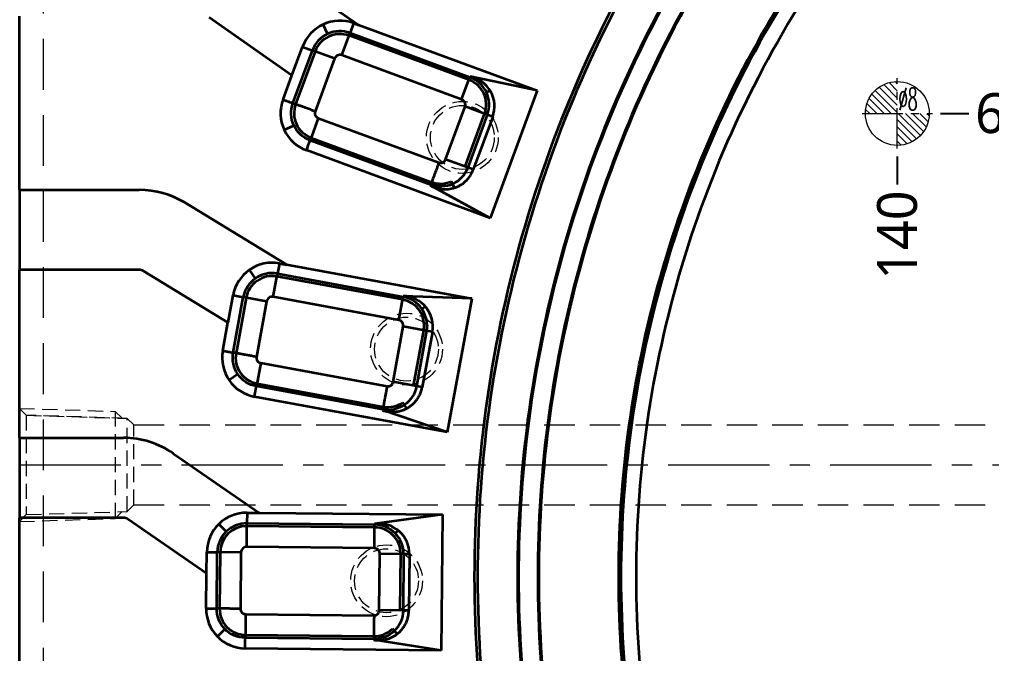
# Model space of a CAD drawing. Header units: millimetres. Extents: x -55 to 464, y 64 to 432.
# Drawn here: x -54.7 to 67.1, y 282.4 to 361.8 of the extents above; entities that cross this region are included whole.
import ezdxf
from ezdxf.enums import TextEntityAlignment as Align

# ---------------------------------------------------------------- set-up
doc = ezdxf.new("R2010")
doc.units = ezdxf.units.MM
doc.linetypes.add('CENTER', pattern=[50.8, 31.75, -6.35, 6.35, -6.35])
doc.linetypes.add('HIDDEN', pattern=[9.525, 6.35, -3.175])
for name, color, linetype, lineweight in [('cool', 153, 'HIDDEN', 9), ('core', 7, 'Continuous', 20), ('dim', 82, 'Continuous', 9), ('epin', 13, 'Continuous', 9)]:
    doc.layers.add(name, color=color, linetype=linetype, lineweight=lineweight)
doc.styles.add('Capful-A', font='')
doc.styles.add('TXT05', font='txt.shx', dxfattribs={"width": 0.5, "bigfont": 'gbcbig.shx'})
doc.styles.get('Capful-A').set_extended_font_data('Microsoft YaHei')
doc.dimstyles.new('Capful-A-2.0', dxfattribs={"dimscale": 2, "dimtxt": 2.5, "dimasz": 2.5, "dimexe": 1.5, "dimexo": 1, "dimgap": 1.5, "dimtad": 0, "dimdsep": 46, "dimtxsty": 'Capful-A', "dimcen": 0, "dimclrt": 2, "dimazin": 2, "dimtfac": 1, "dimtmove": 0, "dimatfit": 3, "dimfxl": 0, "dimtolj": 1, "dimtzin": 0, "dimarcsym": 0})

# ---------------------------------------------------------------- blocks, each defined once
blk = doc.blocks.new('cool_jt_f12')
at = {"layer": 'cool', "ltscale": 0.3}
for p, q in [((0, 7.0785), (0.856, 6.2225)), ((0, 7.0785), (12, 6.7035)), ((0.856, 6.2225), (0.856, -6.2225)), ((13.5, 5.827375), (0.856, 6.2225)), ((0.856, 6.2225), (13.5, 5.827375)), ((12, 6.7035), (12.856, 5.8475)), ((12, 6.7035), (12, -6.7035)), ((14.327375, 5), (13.5, 5.827375)), ((13.5, -5.827375), (13.5, 5.827375)), ((14.327375, -5), (14.327375, 5)), ((0.856, -6.2225), (13.5, -5.827375)), ((12, -6.7035), (12.856, -5.8475)), ((13.5, -5.827375), (14.327375, -5)), ((0.856, -6.2225), (0, -7.0785)), ((0, -7.0785), (12, -6.7035))]:
    blk.add_line(p, q, dxfattribs=at)
blk = doc.blocks.new('H-SL-2-1')
at = {"layer": 'cool', "ltscale": 0.6}
for p, q in [((14.33, 5), (339.5, 5)), ((14.33, -5), (339.5, -5))]:
    blk.add_line(p, q, dxfattribs=at)
at = {"layer": 'cool', "color": 1, "linetype": 'CENTER', "ltscale": 0.4}
blk.add_line((0, 0), (344.5, 0), dxfattribs=at)
at = {"layer": 'cool', "ltscale": 0.6}
blk.add_blockref('cool_jt_f12', (0, 0), dxfattribs=at)
blk = doc.blocks.new('epin_ejp_8')
at = {"layer": 'epin'}
h = blk.add_hatch(dxfattribs=at)
h.set_pattern_fill('_ANSI31', color=123, scale=0.2, angle=90)
h.set_pattern_definition([(135, (-2848.6551, 2661.42286), (-0.44901281, -0.44901281), [])])
h.paths.add_polyline_path([(0, 4, 0.414214), (-4, 0), (0, 0)])
h.paths.add_polyline_path([(4, 0), (0, 0), (0, -4, 0.414214)])
at = {"layer": 'epin', "color": 1, "linetype": 'CENTER', "ltscale": 0.16}
for p, q in [((0, -4.4), (0, 4.4)), ((-4.4, 0), (4.4, 0))]:
    blk.add_line(p, q, dxfattribs=at)
at = {"layer": 'epin'}
blk.add_circle((0, 0), 4, dxfattribs=at)
at = {"layer": 'epin', "color": 6, "style": 'TXT05', "width": 0.5}
blk.add_text('%%c8', height=2.8, dxfattribs=at).set_placement((1.33, 1.8), align=Align.MIDDLE)
blk = doc.blocks.new('*D41')
at = {"layer": 'Defpoints', "color": 0, "transparency": 16777216}
for p in [(59.73, 350.01), (195.33, 282.01)]:
    blk.add_point(p, dxfattribs=at)
at = {"layer": 'dim', "color": 0, "lineweight": -2, "transparency": 16777216}
blk.add_line((60.73, 350.01), (64.28, 350.01), dxfattribs=at)
at = {"layer": 'dim', "color": 2, "transparency": 16777216, "insert": (68.81, 350.01), "char_height": 5, "attachment_point": 5, "style": 'Capful-A', "bg_fill": 3, "box_fill_scale": 1.1, "bg_fill_color": 256, "bg_fill_true_color": 13158600, "bg_fill_transparency": 0}
blk.add_mtext('\\A1;68', dxfattribs=at)
at = {"layer": 'Defpoints', "color": 0, "transparency": 16777216}
blk.add_point((64.28, 350.01), dxfattribs=at)
blk = doc.blocks.new('*D42')
at = {"layer": 'Defpoints', "color": 0, "transparency": 16777216}
for p in [(55.33, 345.61), (195.33, 282.01)]:
    blk.add_point(p, dxfattribs=at)
at = {"layer": 'dim', "color": 0, "lineweight": -2, "transparency": 16777216}
blk.add_line((55.33, 344.61), (55.33, 341.11), dxfattribs=at)
at = {"layer": 'dim', "color": 2, "transparency": 16777216, "insert": (55.33, 334.78), "char_height": 5, "attachment_point": 5, "rotation": 90, "style": 'Capful-A', "bg_fill": 3, "box_fill_scale": 1.1, "bg_fill_color": 256, "bg_fill_true_color": 13158600, "bg_fill_transparency": 0}
blk.add_mtext('\\A1;140', dxfattribs=at)
at = {"layer": 'Defpoints', "color": 0, "transparency": 16777216}
blk.add_point((55.33, 341.11), dxfattribs=at)

msp = doc.modelspace()

# ---------------------------------------------------------------- linework, layer by layer
at = {"layer": 'core', "color": 8, "linetype": 'HIDDEN', "lineweight": 18}
msp.add_line((-51.672, 172.005), (-51.672, 392.005), dxfattribs=at)
at = {"layer": 'core', "color": 7, "linetype": 'Continuous', "lineweight": 35}
for p, q in [((-25.168, 370.196), (-12.182, 361.103)), ((-54.672, 340.442), (-54.672, 362.185)), ((-20.54, 354.748), (-30.903, 362.004)), ((-16.06, 359.972), (-16.608, 361.158)), ((-12.797, 361.312), (-13.248, 360.085)), ((-12.797, 361.312), (-12.128, 361.065)), ((-12.128, 361.065), (-12.182, 361.103)), ((-12.182, 361.103), (10.202, 352.868)), ((-14.274, 357.297), (-13.248, 360.085)), ((1.642, 354.22), (-13.374, 359.745)), ((-13.248, 360.085), (1.768, 354.56)), ((-20.525, 354.738), (-19.194, 358.356)), ((-19.194, 358.356), (-17.968, 357.904)), ((-20.402, 351.289), (-17.968, 357.904)), ((-17.627, 357.779), (-20.062, 351.162)), ((-15.18, 356.879), (-17.968, 357.904)), ((0.742, 351.772), (-14.274, 357.297)), ((-15.18, 356.879), (-17.614, 350.263)), ((-21.644, 351.746), (-20.54, 354.748)), ((-20.54, 354.748), (-20.525, 354.738)), ((0.742, 351.772), (1.768, 354.56)), ((1.798, 354.642), (1.768, 354.56)), ((10.202, 352.868), (1.798, 354.642)), ((3.836, 352.652), (4.306, 352.87)), ((10.202, 352.868), (4.332, 336.913)), ((-1.273, 344.253), (1.16, 350.866)), ((3.949, 349.841), (1.16, 350.866)), ((1.174, 343.351), (3.608, 349.966)), ((3.949, 349.841), (1.515, 343.226)), ((4.631, 349.589), (3.949, 349.841)), ((-21.499, 347.956), (-20.298, 348.511)), ((-17.223, 349.42), (-18.249, 346.632)), ((-17.223, 349.42), (-2.118, 343.862)), ((4.631, 349.589), (2.197, 342.975)), ((-3.143, 341.074), (-18.249, 346.632)), ((-18.124, 346.972), (-3.017, 341.414)), ((4.332, 336.913), (-18.707, 345.39)), ((1.515, 343.226), (-1.273, 344.253)), ((2.197, 342.975), (1.515, 343.226)), ((-0.146, 340.704), (-0.517, 341.507)), ((-54.672, 340.442), (-54.672, 330.442)), ((-54.672, 340.442), (-39.669, 340.442)), ((4.332, 336.913), (-3.175, 340.986)), ((-33.959, 338.844), (-21.193, 331.091)), ((-39.669, 330.442), (-54.672, 330.442)), ((-54.672, 309.386), (-54.672, 330.442)), ((-28.542, 323.854), (-39.15, 330.297)), ((-25.089, 329.365), (-25.831, 330.441)), ((-22.102, 331.24), (-22.338, 329.955)), ((-22.102, 331.24), (-21.153, 331.066)), ((-21.153, 331.066), (-21.193, 331.091)), ((-21.193, 331.091), (1.998, 326.834)), ((-22.874, 327.033), (-22.338, 329.955)), ((-6.667, 326.71), (-22.404, 329.598)), ((-22.338, 329.955), (-6.601, 327.067)), ((-28.526, 323.844), (-27.903, 327.239)), ((-27.903, 327.239), (-26.618, 327.003)), ((-27.89, 320.07), (-26.618, 327.003)), ((-26.261, 326.937), (-27.534, 320.003)), ((-23.696, 326.466), (-26.618, 327.003)), ((-23.696, 326.466), (-24.968, 319.534)), ((-7.137, 324.145), (-22.874, 327.033)), ((-7.137, 324.145), (-6.601, 327.067)), ((-6.585, 327.152), (-6.601, 327.067)), ((1.998, 326.834), (-6.585, 327.152)), ((1.998, 326.834), (-1.071, 310.113)), ((-4.238, 325.538), (-3.812, 325.833)), ((-29.192, 320.309), (-28.542, 323.854)), ((-28.542, 323.854), (-28.526, 323.844)), ((-7.843, 316.392), (-6.571, 323.323)), ((-3.649, 322.787), (-6.571, 323.323)), ((-5.278, 315.92), (-4.006, 322.853)), ((-3.649, 322.787), (-4.921, 315.855)), ((-2.933, 322.656), (-4.206, 315.723)), ((-2.933, 322.656), (-3.649, 322.787)), ((-24.439, 318.769), (-24.976, 315.847)), ((-24.439, 318.769), (-8.609, 315.863)), ((-27.315, 317.35), (-28.404, 316.599)), ((-9.144, 312.941), (-24.976, 315.847)), ((-24.911, 316.204), (-9.079, 313.298)), ((-4.921, 315.855), (-7.843, 316.392)), ((-4.206, 315.723), (-4.921, 315.855)), ((-1.071, 310.113), (-25.216, 314.545)), ((-6.129, 313.087), (-6.631, 313.815)), ((-1.071, 310.113), (-9.161, 312.849)), ((-54.672, 309.386), (-54.672, 299.386)), ((-54.672, 309.386), (-41.638, 309.386)), ((-35.398, 307.445), (-24.626, 300.025)), ((-26.153, 300.024), (-26.167, 298.717)), ((-26.153, 300.024), (-24.602, 300.008)), ((-24.602, 300.008), (-24.626, 300.025)), ((-24.626, 300.025), (-1.655, 299.784)), ((-1.655, 299.784), (-10.167, 298.636)), ((-1.655, 299.784), (-1.833, 282.785)), ((-41.638, 299.386), (-54.672, 299.386)), ((-54.672, 253.568), (-54.672, 299.386)), ((-31.233, 292.433), (-41.071, 299.21)), ((-28.778, 297.668), (-29.692, 298.602)), ((-26.198, 295.747), (-26.167, 298.717)), ((-26.167, 298.717), (-10.168, 298.55)), ((-10.199, 295.579), (-10.168, 298.55)), ((-10.167, 298.636), (-10.168, 298.55)), ((-10.172, 298.187), (-26.171, 298.355)), ((-7.58, 297.446), (-7.21, 297.809)), ((-31.216, 292.422), (-31.188, 295.093)), ((-31.188, 295.093), (-29.882, 295.08)), ((-29.956, 288.031), (-29.882, 295.08)), ((-26.911, 295.049), (-29.882, 295.08)), ((-29.519, 295.076), (-29.593, 288.026)), ((-26.911, 295.049), (-26.985, 288)), ((-10.199, 295.579), (-26.198, 295.747)), ((-9.575, 287.819), (-9.501, 294.866)), ((-6.53, 294.835), (-9.501, 294.866)), ((-6.967, 287.791), (-6.893, 294.839)), ((-6.53, 294.835), (-6.604, 287.787)), ((-5.803, 294.828), (-6.53, 294.835)), ((-5.803, 294.828), (-5.877, 287.78)), ((-31.279, 288.045), (-31.233, 292.433)), ((-31.233, 292.433), (-31.216, 292.422)), ((-6.604, 287.787), (-9.575, 287.819)), ((-5.877, 287.78), (-6.604, 287.787)), ((-26.334, 287.336), (-26.365, 284.366)), ((-26.334, 287.336), (-10.24, 287.168)), ((-28.926, 285.449), (-29.871, 284.523)), ((-7.323, 284.855), (-7.942, 285.486)), ((-10.27, 284.197), (-26.365, 284.366)), ((-26.362, 284.729), (-10.266, 284.56)), ((-1.833, 282.785), (-10.271, 284.104)), ((-1.833, 282.785), (-26.38, 283.042))]:
    msp.add_line(p, q, dxfattribs=at)
at = {"layer": 'core', "color": 8, "linetype": 'HIDDEN', "lineweight": 18, "ltscale": 0.3}
for centre, radius in [((0.829, 347.005), 4.5), ((0.829, 347.005), 4), ((-6.171, 320.505), 4.5), ((-6.171, 320.505), 4), ((-8.671, 291.505), 4.5), ((-8.671, 291.505), 4)]:
    msp.add_circle(centre, radius, dxfattribs=at)
at = {"layer": 'core', "color": 7, "linetype": 'Continuous', "lineweight": 35}
for centre, radius, start, end in [((-14.518, 356.635), 4.983, 69.8, 159.8), ((-14.518, 356.635), 3.676, 69.8, 159.8), ((-14.518, 356.635), 3.314, 69.8, 159.8), ((-14.518, 356.635), 0.706, 69.8, 159.8), ((0.498, 351.11), 3.676, 339.8, 69.8), ((0.498, 351.11), 3.314, 339.8, 69.8), ((0.498, 351.11), 0.706, 339.8, 69.8), ((-39.669, 329.442), 11, 58.72842, 90), ((-39.669, 329.442), 1, 58.72842, 90), ((-23.002, 326.339), 4.983, 79.6, 169.6), ((-23.002, 326.339), 3.676, 79.6, 169.6), ((-23.002, 326.339), 3.314, 79.6, 169.6), ((-23.002, 326.339), 0.706, 79.6, 169.6), ((-7.265, 323.451), 3.314, 349.6, 79.6), ((-7.265, 323.451), 3.676, 349.6, 79.6), ((-7.265, 323.451), 0.706, 349.6, 79.6), ((-41.638, 298.386), 11, 55.43771, 90), ((-26.206, 295.041), 4.983, 89.4, 179.4), ((-41.638, 298.386), 1, 55.43771, 90), ((-26.206, 295.041), 3.676, 89.4, 179.4), ((-10.206, 294.874), 3.676, 359.4, 89.4), ((-26.206, 295.041), 3.314, 89.4, 179.4), ((-10.206, 294.874), 3.314, 359.4, 89.4), ((-26.206, 295.041), 0.706, 89.4, 179.4), ((-10.206, 294.874), 0.706, 359.4, 89.4)]:
    msp.add_arc(centre, radius, start, end, dxfattribs=at)
for centre, major_axis in [((1.023, 350.917), (-3.608, 1.327)), ((-6.714, 323.35), (-3.781, 0.694)), ((-9.647, 294.868), (-3.844, 0.04))]:
    msp.add_ellipse(centre, major_axis=major_axis, ratio=0.9893532, start_param=3.1415927, end_param=4.858442, dxfattribs=at)
for points, knots in [([(28.907, 378.981), (26.267, 375.065), (19.928, 364.67), (11.728, 346.808), (5.395, 325.344), (2.196, 303.195), (2.196, 280.816), (5.395, 258.666), (11.728, 237.202), (19.928, 219.34), (26.267, 208.945), (28.907, 205.029)], [0, 0, 0, 0, 0.0767574, 0.1976839, 0.3186103, 0.4395368, 0.5604632, 0.6813897, 0.8023161, 0.9232426, 1, 1, 1, 1]), ([(29.115, 378.568), (26.53, 374.721), (20.254, 364.413), (12.107, 346.666), (5.791, 325.257), (2.6, 303.166), (2.6, 280.845), (5.791, 258.753), (12.107, 237.344), (20.254, 219.597), (26.53, 209.289), (29.115, 205.442)], [0, 0, 0, 0, 0.075715, 0.1969393, 0.3181636, 0.4393879, 0.5606121, 0.6818364, 0.8030607, 0.924285, 1, 1, 1, 1]), ([(31.727, 373.444), (29.397, 369.832), (23.694, 360.103), (16.28, 343.393), (10.52, 323.241), (7.612, 302.485), (7.612, 281.526), (10.52, 260.769), (16.28, 240.618), (23.694, 223.907), (29.397, 214.178), (31.727, 210.566)], [0, 0, 0, 0, 0.0749049, 0.1963606, 0.3178164, 0.4392721, 0.5607279, 0.6821836, 0.8036394, 0.9250951, 1, 1, 1, 1]), ([(31.799, 373.304), (29.487, 369.717), (23.805, 360.017), (16.408, 343.346), (10.653, 323.212), (7.748, 302.475), (7.748, 281.535), (10.653, 260.798), (16.408, 240.664), (23.805, 223.993), (29.487, 214.293), (31.799, 210.706)], [0, 0, 0, 0, 0.074517, 0.1960836, 0.3176501, 0.4392167, 0.5607833, 0.6823499, 0.8039164, 0.925483, 1, 1, 1, 1]), ([(33.075, 370.841), (30.887, 367.376), (25.477, 357.962), (18.424, 341.795), (12.928, 322.258), (10.153, 302.153), (10.153, 281.857), (12.928, 261.752), (18.424, 242.215), (25.477, 226.048), (30.887, 216.635), (33.075, 213.169)], [0, 0, 0, 0, 0.0739292, 0.1956637, 0.3173982, 0.4391327, 0.5608673, 0.6826018, 0.8043363, 0.9260708, 1, 1, 1, 1]), ([(33.148, 370.702), (30.978, 367.26), (25.588, 357.877), (18.553, 341.749), (13.061, 322.23), (10.29, 302.143), (10.29, 281.867), (13.061, 261.78), (18.553, 242.261), (25.588, 226.133), (30.978, 216.75), (33.148, 213.309)], [0, 0, 0, 0, 0.0735217, 0.1953726, 0.3172236, 0.4390745, 0.5609255, 0.6827764, 0.8046274, 0.9264783, 1, 1, 1, 1]), ([(44.801, 213.831), (42.543, 217.099), (36.811, 226.213), (29.256, 242.096), (23.303, 261.616), (20.294, 281.801), (20.294, 302.209), (23.303, 322.394), (29.256, 341.915), (36.811, 357.798), (42.543, 366.912), (44.801, 370.179)], [0, 0, 0, 0, 0.0716573, 0.194041, 0.3164246, 0.4388082, 0.5611918, 0.6835754, 0.805959, 0.9283427, 1, 1, 1, 1]), ([(44.846, 214.089), (42.63, 217.305), (36.946, 226.357), (29.428, 242.162), (23.483, 261.657), (20.477, 281.815), (20.477, 302.195), (23.483, 322.353), (29.428, 341.848), (36.946, 357.653), (42.63, 366.706), (44.846, 369.921)], [0, 0, 0, 0, 0.0706882, 0.1933487, 0.3160092, 0.4386697, 0.5613303, 0.6839908, 0.8066513, 0.9293118, 1, 1, 1, 1]), ([(44.927, 369.864), (42.714, 366.652), (37.034, 357.606), (29.521, 341.812), (23.58, 322.332), (20.577, 302.188), (20.577, 281.822), (23.58, 261.679), (29.521, 242.198), (37.034, 226.404), (42.714, 217.359), (44.927, 214.146)], [0, 0, 0, 0, 0.0706879, 0.1933485, 0.3160091, 0.4386697, 0.5613303, 0.6839909, 0.8066515, 0.9293121, 1, 1, 1, 1]), ([(46.49, 368.788), (42.599, 363.139), (39.134, 357.182), (33.194, 344.934), (30.709, 338.64), (26.691, 325.717), (25.154, 319.053), (23.104, 305.53), (22.6, 298.768), (22.6, 285.243), (23.104, 278.481), (25.154, 264.956), (26.691, 258.294), (30.708, 245.371), (33.194, 239.077), (39.134, 226.828), (42.599, 220.871), (46.49, 215.223)], [0, 0, 0, 0, 0.125, 0.125, 0.25, 0.25, 0.375, 0.375, 0.5, 0.5, 0.625, 0.625, 0.75, 0.75, 0.875, 0.875, 1, 1, 1, 1]), ([(-21.644, 351.746), (-22.094, 350.521), (-22.042, 349.13), (-20.957, 346.783), (-19.932, 345.841), (-18.707, 345.39)], [0, 0, 0, 0, 0.5, 0.5, 1, 1, 1, 1]), ([(-18.249, 346.632), (-19.153, 346.964), (-19.902, 347.654), (-20.694, 349.368), (-20.734, 350.385), (-20.402, 351.289)], [0, 0, 0, 0, 0.5000518, 0.5000518, 1, 1, 1, 1]), ([(-17.614, 350.263), (-17.768, 350.32), (-17.927, 350.378), (-18.248, 350.495), (-18.41, 350.555), (-18.649, 350.642), (-18.728, 350.672), (-18.884, 350.729), (-18.961, 350.757), (-19.111, 350.812), (-19.184, 350.839), (-19.327, 350.891), (-19.395, 350.917), (-19.528, 350.965), (-19.591, 350.989), (-19.712, 351.033), (-19.769, 351.054), (-19.877, 351.094), (-19.928, 351.113), (-20.022, 351.148), (-20.065, 351.164), (-20.183, 351.207), (-20.247, 351.231), (-20.346, 351.268), (-20.381, 351.281), (-20.402, 351.289)], [0, 0, 0, 0, 0.125, 0.125, 0.25, 0.25, 0.3125, 0.3125, 0.375, 0.375, 0.4375, 0.4375, 0.5, 0.5, 0.5625, 0.5625, 0.625, 0.625, 0.6875, 0.6875, 0.75, 0.75, 0.875, 0.875, 1, 1, 1, 1]), ([(-20.062, 351.162), (-20.361, 350.347), (-20.324, 349.433), (-19.612, 347.893), (-18.94, 347.273), (-18.124, 346.972)], [0, 0, 0, 0, 0.4997873, 0.4997873, 1, 1, 1, 1]), ([(-17.614, 350.263), (-17.631, 350.216), (-17.643, 350.166), (-17.659, 350.037), (-17.656, 349.954), (-17.626, 349.814), (-17.603, 349.753), (-17.529, 349.634), (-17.474, 349.576), (-17.356, 349.483), (-17.292, 349.445), (-17.223, 349.42)], [0, 0, 0, 0, 0.145495, 0.145495, 0.3789722, 0.3789722, 0.5626206, 0.5626206, 0.7875456, 0.7875456, 1, 1, 1, 1]), ([(-2.118, 343.862), (-2.07, 343.845), (-2.02, 343.833), (-1.89, 343.816), (-1.808, 343.819), (-1.668, 343.849), (-1.607, 343.872), (-1.488, 343.947), (-1.43, 344.001), (-1.336, 344.119), (-1.298, 344.184), (-1.273, 344.253)], [0, 0, 0, 0, 0.1464859, 0.1464859, 0.3796923, 0.3796923, 0.5631276, 0.5631276, 0.7877916, 0.7877916, 1, 1, 1, 1]), ([(-3.175, 340.986), (-3.071, 340.929), (-2.964, 340.878), (-2.749, 340.786), (-2.53, 340.704), (-2.305, 340.642), (-2.077, 340.59), (-1.961, 340.569), (-1.727, 340.537), (-1.608, 340.527), (-1.457, 340.52), (-1.427, 340.519), (-1.366, 340.518), (-1.336, 340.518), (-1.244, 340.518), (-1.183, 340.52), (-0.999, 340.529), (-0.877, 340.542), (-0.63, 340.579), (-0.506, 340.603), (-0.258, 340.667), (-0.133, 340.706), (0.024, 340.765), (0.056, 340.777), (0.118, 340.803), (0.212, 340.843), (0.305, 340.887), (0.49, 340.981), (0.612, 341.052), (0.792, 341.171), (0.852, 341.213), (0.941, 341.279), (0.97, 341.302), (1.029, 341.349), (1.058, 341.373), (1.203, 341.496), (1.315, 341.602), (1.475, 341.774), (1.528, 341.834), (1.629, 341.958), (1.679, 342.023), (1.824, 342.224), (1.911, 342.365), (2.068, 342.659), (2.138, 342.813), (2.197, 342.975)], [0, 0, 0, 0, 0.0625, 0.0625, 0.125, 0.1875, 0.1875, 0.25, 0.25, 0.3125, 0.3125, 0.328125, 0.328125, 0.34375, 0.34375, 0.375, 0.375, 0.4375, 0.4375, 0.5, 0.5, 0.5625, 0.5625, 0.578125, 0.578125, 0.59375, 0.625, 0.625, 0.6875, 0.6875, 0.71875, 0.71875, 0.734375, 0.734375, 0.75, 0.75, 0.8125, 0.8125, 0.84375, 0.84375, 0.875, 0.875, 0.9375, 0.9375, 1, 1, 1, 1]), ([(1.515, 343.226), (1.182, 342.322), (0.492, 341.574), (-1.222, 340.782), (-2.239, 340.741), (-3.143, 341.074)], [0, 0, 0, 0, 0.5000518, 0.5000518, 1, 1, 1, 1]), ([(-29.192, 320.309), (-29.427, 319.025), (-29.139, 317.663), (-27.67, 315.535), (-26.499, 314.781), (-25.216, 314.545)], [0, 0, 0, 0, 0.5, 0.5, 1, 1, 1, 1]), ([(-24.976, 315.847), (-25.924, 316.021), (-26.779, 316.573), (-27.851, 318.127), (-28.064, 319.123), (-27.89, 320.07)], [0, 0, 0, 0, 0.5000518, 0.5000518, 1, 1, 1, 1]), ([(-24.968, 319.534), (-25.13, 319.563), (-25.296, 319.593), (-25.632, 319.654), (-25.802, 319.685), (-26.053, 319.731), (-26.136, 319.746), (-26.299, 319.776), (-26.38, 319.791), (-26.537, 319.819), (-26.614, 319.834), (-26.763, 319.861), (-26.835, 319.874), (-26.974, 319.9), (-27.04, 319.912), (-27.167, 319.935), (-27.227, 319.946), (-27.34, 319.967), (-27.393, 319.977), (-27.491, 319.995), (-27.537, 320.003), (-27.661, 320.027), (-27.728, 320.039), (-27.832, 320.059), (-27.868, 320.065), (-27.89, 320.07)], [0, 0, 0, 0, 0.125, 0.125, 0.25, 0.25, 0.3125, 0.3125, 0.375, 0.375, 0.4375, 0.4375, 0.5, 0.5, 0.5625, 0.5625, 0.625, 0.625, 0.6875, 0.6875, 0.75, 0.75, 0.875, 0.875, 1, 1, 1, 1]), ([(-27.534, 320.003), (-27.69, 319.149), (-27.498, 318.254), (-26.534, 316.858), (-25.766, 316.361), (-24.911, 316.204)], [0, 0, 0, 0, 0.4997873, 0.4997873, 1, 1, 1, 1]), ([(-24.968, 319.534), (-24.977, 319.484), (-24.98, 319.433), (-24.974, 319.303), (-24.958, 319.222), (-24.904, 319.089), (-24.871, 319.033), (-24.777, 318.928), (-24.714, 318.88), (-24.582, 318.808), (-24.511, 318.782), (-24.439, 318.769)], [0, 0, 0, 0, 0.145495, 0.145495, 0.3789722, 0.3789722, 0.5626206, 0.5626206, 0.7875456, 0.7875456, 1, 1, 1, 1]), ([(-9.161, 312.849), (-9.048, 312.811), (-8.935, 312.778), (-8.707, 312.724), (-8.478, 312.681), (-8.245, 312.658), (-8.012, 312.646), (-7.894, 312.645), (-7.658, 312.654), (-7.539, 312.663), (-7.389, 312.683), (-7.359, 312.687), (-7.299, 312.696), (-7.269, 312.701), (-7.179, 312.717), (-7.119, 312.729), (-6.94, 312.77), (-6.821, 312.802), (-6.584, 312.881), (-6.466, 312.926), (-6.232, 313.031), (-6.116, 313.091), (-5.971, 313.176), (-5.942, 313.193), (-5.885, 313.229), (-5.799, 313.284), (-5.715, 313.344), (-5.549, 313.468), (-5.441, 313.558), (-5.284, 313.707), (-5.232, 313.758), (-5.156, 313.839), (-5.13, 313.866), (-5.08, 313.922), (-5.056, 313.951), (-4.933, 314.096), (-4.841, 314.22), (-4.713, 314.417), (-4.672, 314.485), (-4.592, 314.625), (-4.554, 314.697), (-4.446, 314.92), (-4.384, 315.074), (-4.279, 315.391), (-4.237, 315.554), (-4.206, 315.723)], [0, 0, 0, 0, 0.0625, 0.0625, 0.125, 0.1875, 0.1875, 0.25, 0.25, 0.3125, 0.3125, 0.328125, 0.328125, 0.34375, 0.34375, 0.375, 0.375, 0.4375, 0.4375, 0.5, 0.5, 0.5625, 0.5625, 0.578125, 0.578125, 0.59375, 0.625, 0.625, 0.6875, 0.6875, 0.71875, 0.71875, 0.734375, 0.734375, 0.75, 0.75, 0.8125, 0.8125, 0.84375, 0.84375, 0.875, 0.875, 0.9375, 0.9375, 1, 1, 1, 1]), ([(-4.921, 315.855), (-5.095, 314.908), (-5.647, 314.052), (-7.202, 312.98), (-8.197, 312.767), (-9.144, 312.941)], [0, 0, 0, 0, 0.5000518, 0.5000518, 1, 1, 1, 1]), ([(-8.609, 315.863), (-8.559, 315.854), (-8.508, 315.851), (-8.377, 315.857), (-8.296, 315.874), (-8.163, 315.927), (-8.107, 315.96), (-8.003, 316.054), (-7.954, 316.117), (-7.882, 316.249), (-7.856, 316.32), (-7.843, 316.392)], [0, 0, 0, 0, 0.1464859, 0.1464859, 0.3796923, 0.3796923, 0.5631276, 0.5631276, 0.7877916, 0.7877916, 1, 1, 1, 1]), ([(-31.279, 288.045), (-31.292, 286.74), (-30.776, 285.447), (-28.967, 283.6), (-27.685, 283.057), (-26.38, 283.042)], [0, 0, 0, 0, 0.5, 0.5, 1, 1, 1, 1]), ([(-26.365, 284.366), (-27.328, 284.376), (-28.265, 284.775), (-29.586, 286.124), (-29.965, 287.069), (-29.956, 288.031)], [0, 0, 0, 0, 0.5000518, 0.5000518, 1, 1, 1, 1]), ([(-26.985, 288), (-27.149, 288.002), (-27.318, 288.003), (-27.66, 288.006), (-27.832, 288.008), (-28.087, 288.01), (-28.172, 288.011), (-28.338, 288.013), (-28.419, 288.013), (-28.579, 288.015), (-28.658, 288.016), (-28.809, 288.017), (-28.883, 288.018), (-29.024, 288.02), (-29.091, 288.02), (-29.22, 288.022), (-29.281, 288.022), (-29.396, 288.024), (-29.45, 288.024), (-29.55, 288.026), (-29.596, 288.026), (-29.722, 288.028), (-29.791, 288.029), (-29.896, 288.03), (-29.933, 288.031), (-29.956, 288.031)], [0, 0, 0, 0, 0.125, 0.125, 0.25, 0.25, 0.3125, 0.3125, 0.375, 0.375, 0.4375, 0.4375, 0.5, 0.5, 0.5625, 0.5625, 0.625, 0.625, 0.6875, 0.6875, 0.75, 0.75, 0.875, 0.875, 1, 1, 1, 1]), ([(-29.593, 288.026), (-29.601, 287.158), (-29.26, 286.309), (-28.073, 285.097), (-27.231, 284.738), (-26.362, 284.729)], [0, 0, 0, 0, 0.4997873, 0.4997873, 1, 1, 1, 1]), ([(-26.985, 288), (-26.985, 287.95), (-26.98, 287.899), (-26.952, 287.772), (-26.921, 287.695), (-26.846, 287.573), (-26.804, 287.523), (-26.694, 287.436), (-26.623, 287.4), (-26.481, 287.351), (-26.407, 287.337), (-26.334, 287.336)], [0, 0, 0, 0, 0.145495, 0.145495, 0.3789722, 0.3789722, 0.5626206, 0.5626206, 0.7875456, 0.7875456, 1, 1, 1, 1]), ([(-10.271, 284.104), (-10.153, 284.085), (-10.036, 284.073), (-9.802, 284.058), (-9.569, 284.055), (-9.336, 284.072), (-9.103, 284.099), (-8.987, 284.118), (-8.756, 284.167), (-8.64, 284.197), (-8.496, 284.242), (-8.467, 284.251), (-8.41, 284.27), (-8.381, 284.28), (-8.295, 284.311), (-8.238, 284.333), (-8.068, 284.404), (-7.957, 284.456), (-7.737, 284.574), (-7.628, 284.639), (-7.415, 284.782), (-7.311, 284.861), (-7.183, 284.969), (-7.157, 284.991), (-7.107, 285.036), (-7.032, 285.105), (-6.959, 285.178), (-6.817, 285.329), (-6.726, 285.436), (-6.596, 285.609), (-6.554, 285.668), (-6.492, 285.761), (-6.472, 285.792), (-6.432, 285.856), (-6.413, 285.889), (-6.317, 286.053), (-6.247, 286.19), (-6.154, 286.406), (-6.125, 286.48), (-6.071, 286.632), (-6.046, 286.709), (-5.977, 286.947), (-5.942, 287.109), (-5.892, 287.439), (-5.879, 287.608), (-5.877, 287.78)], [0, 0, 0, 0, 0.0625, 0.0625, 0.125, 0.1875, 0.1875, 0.25, 0.25, 0.3125, 0.3125, 0.328125, 0.328125, 0.34375, 0.34375, 0.375, 0.375, 0.4375, 0.4375, 0.5, 0.5, 0.5625, 0.5625, 0.578125, 0.578125, 0.59375, 0.625, 0.625, 0.6875, 0.6875, 0.71875, 0.71875, 0.734375, 0.734375, 0.75, 0.75, 0.8125, 0.8125, 0.84375, 0.84375, 0.875, 0.875, 0.9375, 0.9375, 1, 1, 1, 1]), ([(-6.604, 287.787), (-6.614, 286.824), (-7.013, 285.888), (-8.362, 284.567), (-9.307, 284.188), (-10.27, 284.197)], [0, 0, 0, 0, 0.5000518, 0.5000518, 1, 1, 1, 1]), ([(-10.24, 287.168), (-10.189, 287.167), (-10.138, 287.173), (-10.01, 287.201), (-9.933, 287.232), (-9.811, 287.307), (-9.762, 287.349), (-9.675, 287.459), (-9.638, 287.53), (-9.589, 287.672), (-9.575, 287.746), (-9.575, 287.819)], [0, 0, 0, 0, 0.1464859, 0.1464859, 0.3796923, 0.3796923, 0.5631276, 0.5631276, 0.7877916, 0.7877916, 1, 1, 1, 1])]:
    msp.add_open_spline(points, degree=3, knots=knots, dxfattribs=at)
for points, degree in [([(-21.644, 351.746), (-20.402, 351.289)], 1), ([(-18.707, 345.39), (-18.554, 345.804), (-18.402, 346.218), (-18.249, 346.632)], 3), ([(-3.017, 341.414), (-2.202, 341.114), (-1.287, 341.151), (-0.517, 341.507)], 3), ([(-3.175, 340.986), (-3.164, 341.015), (-3.153, 341.044), (-3.143, 341.074)], 3), ([(-29.192, 320.309), (-27.89, 320.07)], 1), ([(-25.216, 314.545), (-25.136, 314.979), (-25.056, 315.413), (-24.976, 315.847)], 3), ([(-9.079, 313.298), (-8.224, 313.141), (-7.329, 313.333), (-6.631, 313.815)], 3), ([(-9.161, 312.849), (-9.155, 312.88), (-9.15, 312.91), (-9.144, 312.941)], 3), ([(-31.279, 288.045), (-29.956, 288.031)], 1), ([(-10.266, 284.56), (-9.397, 284.551), (-8.548, 284.893), (-7.942, 285.486)], 3), ([(-26.38, 283.042), (-26.375, 283.484), (-26.37, 283.925), (-26.365, 284.366)], 3), ([(-10.271, 284.104), (-10.27, 284.135), (-10.27, 284.166), (-10.27, 284.197)], 3)]:
    msp.add_open_spline(points, degree=degree, dxfattribs=at)
for points in [[(-2.118, 343.862), (-3.017, 341.414), (-3.143, 341.074)], [(-8.609, 315.863), (-9.079, 313.298), (-9.144, 312.941)], [(-10.24, 287.168), (-10.266, 284.56), (-10.27, 284.197)]]:
    msp.add_rational_spline(points, [1, 0.754709446642, 1], degree=2, dxfattribs=at)

# ---------------------------------------------------------------- block references
msp.add_blockref('H-SL-2-1', (-54.672, 306.005))
at = {"layer": 'epin'}
msp.add_blockref('epin_ejp_8', (55.328, 350.005), dxfattribs=at)

# ---------------------------------------------------------------- next in the draw order: dimensions: what is measured, and where the dimension line sits
at = {"layer": 'dim'}
dim = msp.add_ordinate_dim(feature_location=(59.728, 350.005), offset=(4.552, 0), dtype=0, origin=(195.328, 282.005), dimstyle='Capful-A-2.0', override={"dimasz": 2, "dimexe": 0.49975, "dimexo": 0.49975, "dimgap": 0.49975}, dxfattribs=at)
dim.commit()
dim.dimension.update_dxf_attribs({"geometry": '*D41', "text_midpoint": (68.807, 350.005)})

# ---------------------------------------------------------------- next in the draw order: dimensions: what is measured, and where the dimension line sits
dim = msp.add_ordinate_dim(feature_location=(55.328, 345.605), offset=(0, -4.494), dtype=1, origin=(195.328, 282.005), dimstyle='Capful-A-2.0', override={"dimasz": 2, "dimexe": 0.49975, "dimexo": 0.49975, "dimgap": 0.49975}, dxfattribs=at)
dim.commit()
dim.dimension.update_dxf_attribs({"geometry": '*D42', "text_midpoint": (55.328, 334.78)})

doc.saveas('drawing.dxf')
